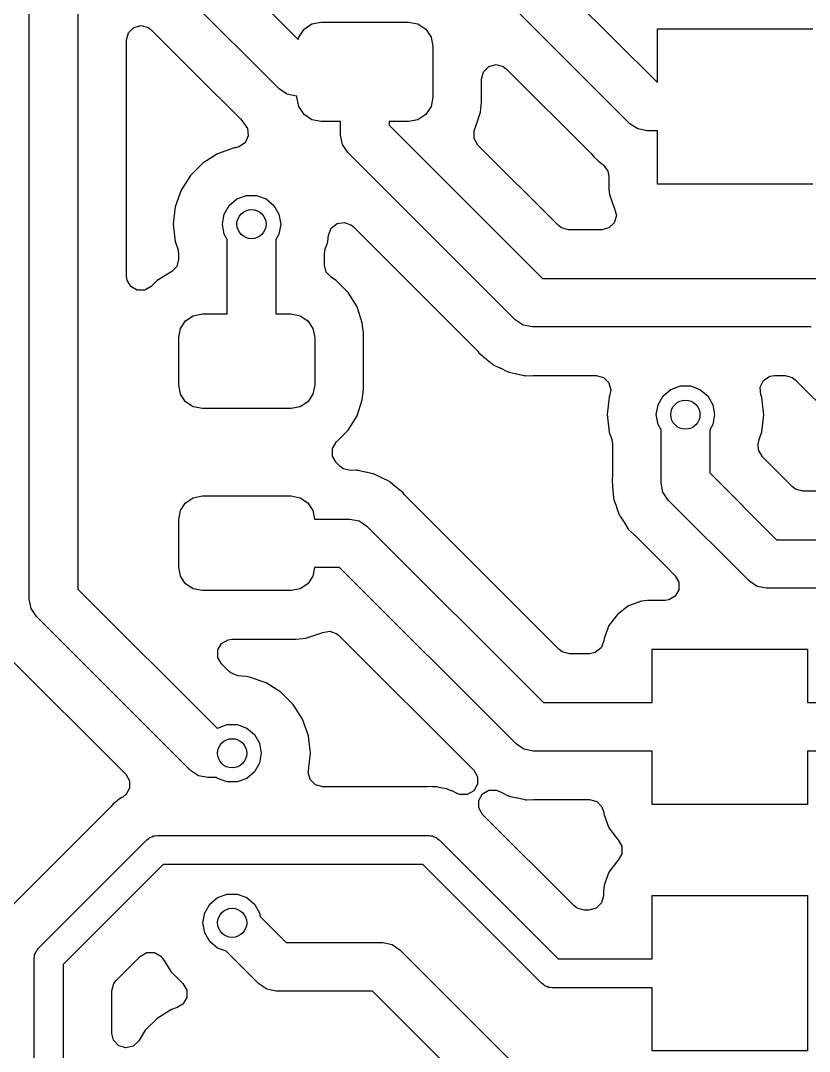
# Model space of a CAD drawing. Extents: x 44 to 146, y -87 to -25.
# Drawn here: x 108.42 to 116.54, y -46.32 to -35.7 of the extents above; entities that cross this region are included whole.
import ezdxf

# ---------------------------------------------------------------- set-up
doc = ezdxf.new("R2010")
doc.units = 0
doc.layers.add('BLACK', color=7, linetype='CONTINUOUS')

msp = doc.modelspace()

# ---------------------------------------------------------------- linework, layer by layer
at = {"layer": 'BLACK', "linetype": 'CONTINUOUS'}
for p, q in [((108.5128, -41.6628), (108.5128, -29.9872)), ((109.0128, -30.090754), (109.0128, -41.559246)), ((112.865077, -34.228723), (114.974354, -36.338)), ((114.694023, -36.764777), (112.655427, -34.726181)), ((110.486, -35.100846), (111.281293, -35.89614)), ((111.08532, -36.407273), (110.059223, -35.381177)), ((109.533262, -35.828285), (109.5878, -35.773747)), ((109.5878, -35.773747), (109.6623, -35.753785)), ((109.6623, -35.753785), (109.7368, -35.773747)), ((109.7368, -35.773747), (109.767658, -35.797425)), ((111.340223, -35.791223), (111.421329, -35.73703)), ((111.421329, -35.73703), (111.517, -35.718)), ((111.517, -35.718), (112.417, -35.718)), ((112.417, -35.718), (112.512671, -35.73703)), ((112.512671, -35.73703), (112.593777, -35.791223)), ((109.5133, -35.902785), (109.533262, -35.828285)), ((109.767658, -35.797425), (110.226976, -36.256744)), ((111.281293, -35.89614), (111.28603, -35.872329)), ((111.28603, -35.872329), (111.340223, -35.791223)), ((112.593777, -35.791223), (112.64797, -35.872329)), ((112.64797, -35.872329), (112.667, -35.968)), ((114.977, -36.338), (114.977, -35.788)), ((114.977, -35.788), (116.577, -35.788)), ((109.5133, -38.336954), (109.5133, -35.902785)), ((112.667, -35.968), (112.667, -36.493)), ((113.187461, -36.231285), (113.241998, -36.176747)), ((113.241998, -36.176747), (113.316498, -36.156784)), ((113.316498, -36.156784), (113.390998, -36.176746)), ((113.390998, -36.176746), (113.421858, -36.200425)), ((113.421858, -36.200425), (114.293781, -37.072348)), ((110.226976, -36.256744), (110.685082, -36.71485)), ((113.167499, -36.305782), (113.187461, -36.231285)), ((113.1675, -36.543009), (113.167499, -36.305782)), ((111.085323, -36.407277), (111.08532, -36.407273)), ((111.160942, -36.457804), (111.085323, -36.407277)), ((114.974354, -36.338), (114.977, -36.338)), ((111.166429, -36.46147), (111.160942, -36.457804)), ((111.2621, -36.480501), (111.166429, -36.46147)), ((111.262105, -36.4805), (111.2621, -36.480501)), ((111.267, -36.4805), (111.262105, -36.4805)), ((111.267, -36.493), (111.267, -36.4805)), ((111.28603, -36.588671), (111.267, -36.493)), ((112.667, -36.493), (112.64797, -36.588671)), ((111.340223, -36.669777), (111.28603, -36.588671)), ((112.64797, -36.588671), (112.593777, -36.669777)), ((113.156999, -36.645797), (113.1675, -36.543009)), ((110.685082, -36.71485), (110.699236, -36.731228)), ((110.699236, -36.731228), (110.71249, -36.74903)), ((111.421329, -36.72397), (111.340223, -36.669777)), ((111.517, -36.743), (111.421329, -36.72397)), ((112.512671, -36.72397), (112.417, -36.743)), ((112.593777, -36.669777), (112.512671, -36.72397)), ((113.101814, -36.812334), (113.156999, -36.645797)), ((110.71249, -36.74903), (110.714556, -36.750763)), ((110.714556, -36.750763), (110.715798, -36.752538)), ((110.715798, -36.752538), (110.718446, -36.755344)), ((110.718446, -36.755344), (110.718035, -36.755731)), ((110.718035, -36.755731), (110.758798, -36.813939)), ((110.758798, -36.813939), (110.765525, -36.890773)), ((111.717, -36.743), (111.517, -36.743)), ((111.717, -36.8846), (111.717, -36.743)), ((112.417, -36.743), (112.217, -36.743)), ((112.217, -36.743), (112.217, -36.781046)), ((112.217, -36.781046), (113.793953, -38.358)), ((113.090684, -36.841557), (113.099568, -36.817148)), ((113.090684, -36.918685), (113.090684, -36.841557)), ((113.099568, -36.817148), (113.101804, -36.812349)), ((113.101804, -36.812349), (113.101814, -36.812334)), ((114.775129, -36.81897), (114.694023, -36.764777)), ((114.8708, -36.838), (114.775129, -36.81897)), ((114.977, -36.838), (114.8708, -36.838)), ((114.977, -37.388), (114.977, -36.838)), ((110.765525, -36.890773), (110.732934, -36.960677)), ((111.73603, -36.980271), (111.717, -36.8846)), ((113.129248, -36.98548), (113.090684, -36.918685)), ((110.620747, -37.014631), (110.450477, -37.074211)), ((110.620752, -37.01463), (110.620747, -37.014631)), ((110.635476, -37.012971), (110.620752, -37.01463)), ((110.669757, -37.00492), (110.635476, -37.012971)), ((110.732934, -36.960677), (110.669757, -37.00492)), ((111.790223, -37.061377), (111.73603, -36.980271)), ((113.957626, -37.813859), (113.129248, -36.98548)), ((110.450477, -37.074211), (110.297738, -37.170184)), ((113.51362, -38.784773), (111.790223, -37.061377)), ((114.293781, -37.072348), (114.307938, -37.08873)), ((114.307938, -37.08873), (114.321187, -37.106527)), ((114.321187, -37.106527), (114.321189, -37.106529)), ((114.321189, -37.106529), (114.32119, -37.10653)), ((114.32119, -37.10653), (114.327044, -37.111442)), ((114.327044, -37.111442), (114.3583, -37.137669)), ((114.3583, -37.137669), (114.367883, -37.14645)), ((114.367883, -37.14645), (114.371023, -37.14959)), ((114.371023, -37.14959), (114.395049, -37.168587)), ((110.297738, -37.170184), (110.170184, -37.297738)), ((114.395049, -37.168587), (114.39841, -37.171325)), ((114.39841, -37.171325), (114.423275, -37.19219)), ((114.423275, -37.19219), (114.467514, -37.255368)), ((114.467514, -37.255368), (114.4765, -37.306329)), ((110.170184, -37.297738), (110.074211, -37.450477)), ((114.4765, -37.306329), (114.4765, -37.435863)), ((110.074211, -37.450477), (110.014631, -37.620747)), ((114.4765, -37.435863), (114.476502, -37.435888)), ((114.476502, -37.435888), (114.482908, -37.495478)), ((116.577, -37.388), (114.977, -37.388)), ((110.570187, -37.607164), (110.65, -37.540192)), ((110.65, -37.540192), (110.747906, -37.504558)), ((110.747906, -37.504558), (110.852094, -37.504558)), ((110.852094, -37.504558), (110.95, -37.540192)), ((110.95, -37.540192), (111.029813, -37.607164)), ((114.482908, -37.495478), (114.482909, -37.495484)), ((114.482909, -37.495484), (114.533203, -37.630329)), ((110.014631, -37.620747), (109.994435, -37.799998)), ((110.518092, -37.697394), (110.570187, -37.607164)), ((111.029813, -37.607164), (111.081908, -37.697394)), ((114.533203, -37.630329), (114.536895, -37.637091)), ((114.536895, -37.637091), (114.555079, -37.712045)), ((110.5, -37.8), (110.518092, -37.697394)), ((111.081908, -37.697394), (111.1, -37.8)), ((111.62092, -37.842011), (111.681221, -37.793922)), ((111.681221, -37.793922), (111.757488, -37.782427)), ((111.757488, -37.782427), (111.829284, -37.810605)), ((114.53335, -37.786049), (114.47753, -37.839274)), ((114.555079, -37.712045), (114.53335, -37.786049)), ((109.994435, -37.799998), (109.994435, -37.800001)), ((109.994435, -37.800001), (110.014631, -37.979253)), ((110.518092, -37.902606), (110.5, -37.8)), ((110.55, -37.957871), (110.518092, -37.902606)), ((111.081908, -37.902606), (111.05, -37.957871)), ((111.1, -37.8), (111.081908, -37.902606)), ((111.592742, -37.913806), (111.62092, -37.842011)), ((111.829284, -37.810605), (111.846158, -37.825125)), ((111.846158, -37.825125), (112.349218, -38.328185)), ((113.988485, -37.837538), (113.957626, -37.813859)), ((114.062985, -37.8575), (113.988485, -37.837538)), ((114.406121, -37.8575), (114.062985, -37.8575)), ((114.47753, -37.839274), (114.406121, -37.8575)), ((110.014631, -37.979253), (110.014632, -37.979256)), ((110.014632, -37.979256), (110.041139, -38.055009)), ((110.55, -38.725), (110.55, -37.957871)), ((111.05, -37.957871), (111.05, -38.725)), ((111.573357, -38.01358), (111.585368, -37.979255)), ((111.585368, -37.979255), (111.592742, -37.913806)), ((110.041139, -38.055009), (110.0495, -38.104219)), ((110.0495, -38.104219), (110.0495, -38.161805)), ((111.5505, -38.104219), (111.558861, -38.055009)), ((111.5505, -38.223487), (111.5505, -38.104219)), ((111.558861, -38.055009), (111.573357, -38.01358)), ((110.0495, -38.161805), (110.029538, -38.236305)), ((111.56835, -38.294202), (111.5505, -38.223487)), ((109.978722, -38.288621), (109.828999, -38.380972)), ((110.029538, -38.236305), (109.978722, -38.288621)), ((111.621277, -38.350302), (111.56835, -38.294202)), ((112.349218, -38.328185), (113.113381, -39.092348)), ((109.518377, -38.375518), (109.5133, -38.336954)), ((109.556941, -38.442313), (109.518377, -38.375518)), ((109.828997, -38.380974), (109.767656, -38.442314)), ((109.828999, -38.380972), (109.828997, -38.380973)), ((109.828997, -38.380973), (109.828997, -38.380974)), ((111.671003, -38.380974), (111.621277, -38.350302)), ((111.794026, -38.503997), (111.671003, -38.380974)), ((113.793953, -38.358), (116.6632, -38.358)), ((109.623736, -38.480877), (109.556941, -38.442313)), ((109.700864, -38.480877), (109.623736, -38.480877)), ((109.767656, -38.442314), (109.700864, -38.480877)), ((111.885362, -38.652075), (111.794026, -38.503997)), ((110.121393, -38.796393), (110.200471, -38.743554)), ((110.200471, -38.743554), (110.29375, -38.725)), ((110.29375, -38.725), (110.55, -38.725)), ((111.05, -38.725), (111.20625, -38.725)), ((111.20625, -38.725), (111.299529, -38.743554)), ((111.299529, -38.743554), (111.378607, -38.796393)), ((111.940087, -38.817225), (111.885362, -38.652075)), ((110.068554, -38.875471), (110.121393, -38.796393)), ((111.378607, -38.796393), (111.431446, -38.875471)), ((111.9505, -38.919152), (111.940087, -38.817225)), ((113.513623, -38.784777), (113.51362, -38.784773)), ((113.56399, -38.818431), (113.513623, -38.784777)), ((113.594729, -38.83897), (113.56399, -38.818431)), ((113.6904, -38.858001), (113.594729, -38.83897)), ((113.690405, -38.858), (113.6904, -38.858001)), ((116.559646, -38.858), (113.690405, -38.858)), ((110.05, -38.96875), (110.068554, -38.875471)), ((111.431446, -38.875471), (111.45, -38.96875)), ((111.9505, -39.505848), (111.9505, -38.919152)), ((110.05, -39.45625), (110.05, -38.96875)), ((111.45, -38.96875), (111.45, -39.45625)), ((113.113381, -39.092348), (113.127538, -39.10873)), ((113.127538, -39.10873), (113.140787, -39.126527)), ((113.140787, -39.126527), (113.140789, -39.126529)), ((113.140789, -39.126529), (113.1779, -39.157669)), ((113.1779, -39.157669), (113.187483, -39.16645)), ((113.187483, -39.16645), (113.190624, -39.169591)), ((113.190624, -39.169591), (113.214688, -39.188618)), ((113.214688, -39.188618), (113.217992, -39.19131)), ((113.217992, -39.19131), (113.223461, -39.195899)), ((113.223461, -39.195899), (113.275186, -39.239303)), ((113.275186, -39.239303), (113.282433, -39.244069)), ((113.282433, -39.244069), (113.282269, -39.244317)), ((113.282269, -39.244317), (113.286183, -39.24681)), ((113.286183, -39.24681), (113.28634, -39.246557)), ((113.28634, -39.246557), (113.293719, -39.251108)), ((113.293719, -39.251108), (113.293723, -39.251111)), ((113.293723, -39.251111), (113.361456, -39.282695)), ((113.361456, -39.282695), (113.365238, -39.284527)), ((113.365238, -39.284527), (113.431967, -39.31804)), ((113.431967, -39.31804), (113.440122, -39.321008)), ((113.440122, -39.321008), (113.440019, -39.321289)), ((113.440019, -39.321289), (113.444396, -39.32281)), ((113.444396, -39.32281), (113.44449, -39.322527)), ((113.44449, -39.322527), (113.452725, -39.325255)), ((113.452725, -39.325255), (113.452728, -39.325257)), ((113.452728, -39.325257), (113.45273, -39.325257)), ((113.45273, -39.325257), (113.452732, -39.325258)), ((113.452732, -39.325258), (113.467635, -39.328335)), ((113.467635, -39.328335), (113.525863, -39.340357)), ((113.525863, -39.340357), (113.52999, -39.341271)), ((113.52999, -39.341271), (113.602679, -39.3585)), ((113.602679, -39.3585), (113.602687, -39.3585)), ((113.602687, -39.3585), (113.611297, -39.359507)), ((113.611297, -39.359507), (113.611262, -39.359803)), ((113.611262, -39.359803), (113.615867, -39.360274)), ((113.615867, -39.360274), (113.615893, -39.359977)), ((113.615893, -39.359977), (113.624536, -39.360732)), ((113.624536, -39.360732), (113.624545, -39.360734)), ((113.624545, -39.360734), (113.696962, -39.358626)), ((113.696962, -39.358626), (113.699154, -39.358563)), ((113.699154, -39.358563), (113.703487, -39.3585)), ((113.703487, -39.3585), (114.348303, -39.3585)), ((114.348303, -39.3585), (114.422803, -39.378462)), ((114.422803, -39.378462), (114.477341, -39.433)), ((116.06916, -39.410308), (116.132887, -39.366861)), ((116.132887, -39.366861), (116.182097, -39.3585)), ((116.182097, -39.3585), (116.290614, -39.3585)), ((116.290614, -39.3585), (116.365114, -39.378462)), ((116.365114, -39.378462), (116.395973, -39.402141)), ((110.068554, -39.549529), (110.05, -39.45625)), ((111.45, -39.45625), (111.431446, -39.549529)), ((114.477341, -39.433), (114.497303, -39.5075)), ((115.1152, -39.502192), (115.213106, -39.466558)), ((115.213106, -39.466558), (115.317294, -39.466558)), ((115.317294, -39.466558), (115.4152, -39.502192)), ((116.035695, -39.479798), (116.06916, -39.410308)), ((116.041458, -39.55671), (116.035695, -39.479798)), ((116.395973, -39.402141), (116.888259, -39.894426)), ((110.121393, -39.628607), (110.068554, -39.549529)), ((111.431446, -39.549529), (111.378607, -39.628607)), ((111.940087, -39.607775), (111.9505, -39.505848)), ((114.479831, -39.582746), (114.459635, -39.761998)), ((114.479832, -39.582743), (114.479831, -39.582746)), ((114.488942, -39.55671), (114.479832, -39.582743)), ((114.497303, -39.5075), (114.488942, -39.55671)), ((114.983292, -39.659394), (115.035387, -39.569164)), ((115.035387, -39.569164), (115.1152, -39.502192)), ((115.4152, -39.502192), (115.495013, -39.569164)), ((115.495013, -39.569164), (115.547108, -39.659394)), ((116.050187, -39.581658), (116.041458, -39.55671)), ((116.050567, -39.582743), (116.050187, -39.581658)), ((116.050568, -39.582746), (116.050567, -39.582743)), ((116.068241, -39.739602), (116.050568, -39.582746)), ((110.200471, -39.681446), (110.121393, -39.628607)), ((110.29375, -39.7), (110.200471, -39.681446)), ((111.20625, -39.7), (110.29375, -39.7)), ((111.299529, -39.681446), (111.20625, -39.7)), ((111.378607, -39.628607), (111.299529, -39.681446)), ((111.885362, -39.772925), (111.940087, -39.607775)), ((114.9652, -39.762), (114.983292, -39.659394)), ((115.547108, -39.659394), (115.5652, -39.762)), ((111.794026, -39.921003), (111.885362, -39.772925)), ((114.459635, -39.761998), (114.459635, -39.762001)), ((114.459635, -39.762001), (114.479831, -39.941253)), ((114.983292, -39.864606), (114.9652, -39.762)), ((115.5652, -39.762), (115.547108, -39.864606)), ((116.050568, -39.941255), (116.070765, -39.762)), ((116.070765, -39.762), (116.068241, -39.739602)), ((111.671003, -40.044026), (111.794026, -39.921003)), ((115.0152, -39.919871), (114.983292, -39.864606)), ((115.0152, -40.4652), (115.0152, -39.919871)), ((115.547108, -39.864606), (115.5152, -39.919871)), ((115.5152, -39.919871), (115.5152, -40.361646)), ((114.479831, -39.941253), (114.479832, -39.941256)), ((114.479832, -39.941256), (114.506339, -40.017009)), ((114.506339, -40.017009), (114.5147, -40.066219)), ((116.0157, -40.066219), (116.024061, -40.017009)), ((116.024061, -40.017009), (116.038299, -39.976317)), ((116.038299, -39.976317), (116.050568, -39.941255)), ((111.631823, -40.111435), (111.670387, -40.04464)), ((111.631823, -40.188563), (111.631823, -40.111435)), ((111.670387, -40.04464), (111.670997, -40.044029)), ((111.670997, -40.044029), (111.671003, -40.044026)), ((114.5147, -40.066219), (114.5147, -40.399672)), ((116.0157, -40.092614), (116.0157, -40.066219)), ((116.020777, -40.131178), (116.0157, -40.092614)), ((116.059341, -40.197973), (116.020777, -40.131178)), ((111.670387, -40.255358), (111.631823, -40.188563)), ((116.367226, -40.505859), (116.059341, -40.197973)), ((111.70792, -40.292891), (111.670387, -40.255358)), ((111.742562, -40.318681), (111.70792, -40.292891)), ((111.817611, -40.336469), (111.742562, -40.318681)), ((111.876154, -40.334766), (111.817611, -40.336469)), ((111.876156, -40.334766), (111.876154, -40.334766)), ((111.876157, -40.334766), (111.876156, -40.334766)), ((111.884808, -40.335523), (111.876157, -40.334766)), ((111.884833, -40.335225), (111.884808, -40.335523)), ((111.889435, -40.335696), (111.884833, -40.335225)), ((111.889401, -40.335992), (111.889435, -40.335696)), ((111.898018, -40.336999), (111.889401, -40.335992)), ((111.970619, -40.354205), (111.898018, -40.336999)), ((111.974847, -40.355142), (111.970619, -40.354205)), ((112.047969, -40.370241), (111.974847, -40.355142)), ((112.056213, -40.372973), (112.047969, -40.370241)), ((112.056306, -40.37269), (112.056213, -40.372973)), ((112.060686, -40.374213), (112.056306, -40.37269)), ((112.060584, -40.374494), (112.060686, -40.374213)), ((112.068733, -40.37746), (112.060584, -40.374494)), ((112.135438, -40.41096), (112.068733, -40.37746)), ((112.139308, -40.412834), (112.135438, -40.41096)), ((112.153693, -40.419542), (112.139308, -40.412834)), ((112.206975, -40.444387), (112.153693, -40.419542)), ((112.214357, -40.448941), (112.206975, -40.444387)), ((112.214512, -40.448688), (112.214357, -40.448941)), ((112.218427, -40.451182), (112.214512, -40.448688)), ((112.218265, -40.45143), (112.218427, -40.451182)), ((112.225516, -40.456199), (112.218265, -40.45143)), ((114.513127, -40.421267), (114.509911, -40.443221)), ((114.509911, -40.443221), (114.514133, -40.491483)), ((114.5147, -40.399672), (114.513127, -40.421267)), ((115.5152, -40.361646), (116.203553, -41.05)), ((112.28268, -40.504166), (112.225516, -40.456199)), ((112.286042, -40.506905), (112.28268, -40.504166)), ((112.310077, -40.525909), (112.286042, -40.506905)), ((112.313222, -40.529054), (112.310077, -40.525909)), ((112.322805, -40.537835), (112.313222, -40.529054)), ((112.35991, -40.56897), (112.322805, -40.537835)), ((114.514133, -40.491483), (114.5147, -40.504468)), ((114.5147, -40.508909), (114.514699, -40.508909)), ((114.514699, -40.508909), (114.518255, -40.539331)), ((114.5147, -40.504468), (114.5147, -40.508909)), ((114.518255, -40.539331), (114.518695, -40.543638)), ((114.518695, -40.543638), (114.5252, -40.617998)), ((115.03423, -40.560871), (115.0152, -40.4652)), ((116.398085, -40.529538), (116.367226, -40.505859)), ((116.472585, -40.5495), (116.398085, -40.529538)), ((116.801848, -40.5495), (116.472585, -40.5495)), ((110.121393, -40.671393), (110.200471, -40.618554)), ((110.200471, -40.618554), (110.29375, -40.6)), ((110.29375, -40.6), (111.20625, -40.6)), ((111.20625, -40.6), (111.299529, -40.618554)), ((111.299529, -40.618554), (111.378607, -40.671393)), ((112.359914, -40.568974), (112.35991, -40.56897)), ((112.373156, -40.586762), (112.359914, -40.568974)), ((112.387314, -40.603146), (112.373156, -40.586762)), ((113.193848, -41.409681), (112.387314, -40.603146)), ((114.5252, -40.617998), (114.526954, -40.626488)), ((114.526954, -40.626488), (114.526665, -40.626547)), ((114.526665, -40.626547), (114.527671, -40.631088)), ((114.527671, -40.631088), (114.52796, -40.63102)), ((114.52796, -40.63102), (114.529959, -40.639458)), ((114.529959, -40.639458), (114.55548, -40.709577)), ((115.088423, -40.641977), (115.03423, -40.560871)), ((115.92322, -41.476773), (115.088423, -40.641977)), ((110.05, -40.84375), (110.068554, -40.750471)), ((110.068554, -40.750471), (110.121393, -40.671393)), ((111.378607, -40.671393), (111.431446, -40.750471)), ((111.431446, -40.750471), (111.448757, -40.8375)), ((114.55548, -40.709577), (114.556901, -40.713666)), ((114.556901, -40.713666), (114.580385, -40.784533)), ((110.05, -41.33125), (110.05, -40.84375)), ((111.448757, -40.8375), (111.8103, -40.8375)), ((111.8103, -40.8375), (111.905971, -40.85653)), ((111.905971, -40.85653), (111.987077, -40.910723)), ((114.580385, -40.784533), (114.584052, -40.792397)), ((114.584052, -40.792397), (114.583784, -40.792521)), ((114.583784, -40.792521), (114.585803, -40.796693)), ((114.585803, -40.796693), (114.586067, -40.796561)), ((114.586067, -40.796561), (114.589961, -40.804315)), ((114.589961, -40.804315), (114.630972, -40.866669)), ((114.630972, -40.866669), (114.6333, -40.870323)), ((114.6333, -40.870323), (114.67249, -40.933859)), ((111.987077, -40.910723), (113.803153, -42.7268)), ((114.67249, -40.933859), (114.677872, -40.940666)), ((114.677872, -40.940666), (114.677639, -40.940849)), ((114.677639, -40.940849), (114.680568, -40.944445)), ((114.680568, -40.944445), (114.680797, -40.944254)), ((114.680797, -40.944254), (114.686373, -40.950899)), ((114.686373, -40.950899), (114.740626, -41.002084)), ((114.740626, -41.002084), (114.743736, -41.005104)), ((114.743736, -41.005104), (115.066517, -41.327885)), ((116.203553, -41.05), (116.8777, -41.05)), ((110.068554, -41.424529), (110.05, -41.33125)), ((111.448757, -41.3375), (111.431446, -41.424529)), ((111.706746, -41.3375), (111.448757, -41.3375)), ((113.52282, -43.153573), (111.706746, -41.3375)), ((115.066517, -41.327885), (115.160574, -41.421941)), ((110.121393, -41.503607), (110.068554, -41.424529)), ((110.200471, -41.556446), (110.121393, -41.503607)), ((111.378607, -41.503607), (111.299529, -41.556446)), ((111.431446, -41.424529), (111.378607, -41.503607)), ((113.966826, -42.182659), (113.193848, -41.409681)), ((115.160574, -41.421941), (115.199138, -41.488736)), ((115.199138, -41.488736), (115.199138, -41.565864)), ((115.923223, -41.476777), (115.92322, -41.476773)), ((116.004329, -41.53097), (115.923223, -41.476777)), ((109.0128, -41.559246), (110.446599, -42.993045)), ((110.29375, -41.575), (110.200471, -41.556446)), ((111.20625, -41.575), (110.29375, -41.575)), ((111.299529, -41.556446), (111.20625, -41.575)), ((115.199138, -41.565864), (115.160574, -41.632659)), ((116.1, -41.55), (116.004329, -41.53097)), ((116.774146, -41.55), (116.1, -41.55)), ((108.53183, -41.758471), (108.5128, -41.6628)), ((114.814915, -41.682709), (114.68007, -41.733002)), ((114.814921, -41.682708), (114.814915, -41.682709)), ((114.874511, -41.676302), (114.814921, -41.682708)), ((114.874536, -41.6763), (114.874511, -41.676302)), ((115.055216, -41.6763), (114.874536, -41.6763)), ((115.093779, -41.671223), (115.055216, -41.6763)), ((115.160574, -41.632659), (115.093779, -41.671223)), ((108.586023, -41.839577), (108.53183, -41.758471)), ((114.564852, -41.819255), (114.478604, -41.934466)), ((114.564855, -41.819252), (114.564852, -41.819255)), ((114.680066, -41.733004), (114.564855, -41.819252)), ((114.68007, -41.733002), (114.680066, -41.733004)), ((110.173223, -43.426777), (108.586023, -41.839577)), ((114.478602, -41.93447), (114.428308, -42.069317)), ((114.478604, -41.934466), (114.478602, -41.93447)), ((111.357775, -42.065087), (111.522925, -42.010362)), ((111.522925, -42.010362), (111.52294, -42.010352)), ((111.52294, -42.010352), (111.529892, -42.007112)), ((111.529892, -42.007112), (111.605849, -41.993718)), ((111.605849, -41.993718), (111.678326, -42.020096)), ((111.678326, -42.020096), (111.698224, -42.036792)), ((111.698224, -42.036792), (113.086408, -43.424975)), ((110.452662, -42.185936), (110.491226, -42.119141)), ((110.491226, -42.119141), (110.558021, -42.080577)), ((110.558021, -42.080577), (110.596585, -42.0755)), ((110.596585, -42.0755), (111.255844, -42.0755)), ((111.255844, -42.0755), (111.255848, -42.0755)), ((111.255848, -42.0755), (111.357775, -42.065087)), ((114.425738, -42.093227), (114.397927, -42.165167)), ((114.428308, -42.069317), (114.425738, -42.093227)), ((108.241352, -42.20272), (109.504547, -43.465915)), ((110.452662, -42.263064), (110.452662, -42.185936)), ((113.997685, -42.206338), (113.966826, -42.182659)), ((114.072185, -42.2263), (113.997685, -42.206338)), ((114.277592, -42.2263), (114.072185, -42.2263)), ((114.337872, -42.213562), (114.277592, -42.2263)), ((114.397927, -42.165167), (114.337872, -42.213562)), ((114.9224, -42.7268), (114.9224, -42.1768)), ((114.9224, -42.1768), (116.5224, -42.1768)), ((116.5224, -42.1768), (116.5224, -42.7268)), ((110.491226, -42.329859), (110.452662, -42.263064)), ((110.569671, -42.408304), (110.491226, -42.329859)), ((110.58655, -42.422829), (110.569671, -42.408304)), ((110.658346, -42.451008), (110.58655, -42.422829)), ((110.741572, -42.460386), (110.658346, -42.451008)), ((110.779255, -42.464632), (110.741572, -42.460386)), ((110.949522, -42.524211), (110.779255, -42.464632)), ((111.102262, -42.620184), (110.949522, -42.524211)), ((111.229816, -42.747738), (111.102262, -42.620184)), ((111.325789, -42.900478), (111.229816, -42.747738)), ((113.803153, -42.7268), (114.9224, -42.7268)), ((116.5224, -42.7268), (116.7638, -42.7268)), ((110.446599, -42.993045), (110.45, -42.990192)), ((110.45, -42.990192), (110.547906, -42.954558)), ((110.547906, -42.954558), (110.652094, -42.954558)), ((110.652094, -42.954558), (110.75, -42.990192)), ((110.75, -42.990192), (110.829813, -43.057164)), ((111.385368, -43.070745), (111.325789, -42.900478)), ((110.829813, -43.057164), (110.881908, -43.147394)), ((111.392836, -43.137025), (111.385368, -43.070745)), ((110.881908, -43.147394), (110.9, -43.25)), ((111.405242, -43.247136), (111.392836, -43.137025)), ((113.522823, -43.153577), (113.52282, -43.153573)), ((113.58252, -43.193465), (113.522823, -43.153577)), ((113.603929, -43.20777), (113.58252, -43.193465)), ((113.6996, -43.226801), (113.603929, -43.20777)), ((110.9, -43.25), (110.881908, -43.352606)), ((111.385368, -43.429255), (111.405565, -43.25)), ((111.405565, -43.25), (111.405242, -43.247136)), ((113.699605, -43.2268), (113.6996, -43.226801)), ((114.9224, -43.2268), (113.699605, -43.2268)), ((114.9224, -43.7768), (114.9224, -43.2268)), ((116.660246, -43.2268), (116.5224, -43.2268)), ((116.5224, -43.2268), (116.5224, -43.7768)), ((110.881908, -43.352606), (110.829813, -43.442836)), ((113.086408, -43.424975), (113.124972, -43.49177)), ((109.504547, -43.465915), (109.543111, -43.53271)), ((110.254329, -43.48097), (110.173223, -43.426777)), ((110.35, -43.500001), (110.254329, -43.48097)), ((110.350005, -43.5), (110.35, -43.500001)), ((110.438311, -43.5), (110.350005, -43.5)), ((110.45, -43.509808), (110.438311, -43.5)), ((110.547906, -43.545442), (110.45, -43.509808)), ((110.75, -43.509808), (110.652094, -43.545442)), ((110.829813, -43.442836), (110.75, -43.509808)), ((111.384277, -43.4473), (111.385214, -43.430617)), ((111.404239, -43.5218), (111.384277, -43.4473)), ((111.385214, -43.430617), (111.385367, -43.429257)), ((111.385367, -43.429257), (111.385368, -43.429255)), ((111.458777, -43.576338), (111.404239, -43.5218)), ((113.124972, -43.49177), (113.124972, -43.568898)), ((109.543111, -43.609838), (109.504547, -43.676633)), ((109.543111, -43.53271), (109.543111, -43.609838)), ((110.652094, -43.545442), (110.547906, -43.545442)), ((111.533277, -43.5963), (111.458777, -43.576338)), ((112.585892, -43.5963), (111.533277, -43.5963)), ((112.599914, -43.595639), (112.585892, -43.5963)), ((112.612333, -43.594465), (112.599914, -43.595639)), ((112.644195, -43.591453), (112.612333, -43.594465)), ((112.644196, -43.591453), (112.644195, -43.591453)), ((112.663211, -43.594465), (112.644196, -43.591453)), ((112.686522, -43.5963), (112.663211, -43.594465)), ((112.705775, -43.5963), (112.686522, -43.5963)), ((112.705777, -43.5963), (112.705775, -43.5963)), ((112.732263, -43.6031), (112.705777, -43.5963)), ((112.748866, -43.607363), (112.732263, -43.6031)), ((112.762607, -43.610208), (112.748866, -43.607363)), ((112.806521, -43.617164), (112.762607, -43.610208)), ((112.806523, -43.617164), (112.806521, -43.617164)), ((112.806526, -43.617165), (112.806523, -43.617164)), ((112.824198, -43.624812), (112.806526, -43.617165)), ((112.846304, -43.63238), (112.824198, -43.624812)), ((112.859204, -43.635693), (112.846304, -43.63238)), ((112.864969, -43.637173), (112.859204, -43.635693)), ((112.864973, -43.637175), (112.864969, -43.637173)), ((112.903946, -43.658601), (112.864973, -43.637175)), ((113.086408, -43.635693), (113.019613, -43.674257)), ((113.124972, -43.568898), (113.086408, -43.635693)), ((113.176682, -43.669218), (113.243477, -43.630654)), ((113.243477, -43.630654), (113.320605, -43.630654)), ((113.320605, -43.630654), (113.34501, -43.639537)), ((109.414111, -43.742341), (109.396344, -43.757516)), ((109.427732, -43.728721), (109.414111, -43.742341)), ((109.427737, -43.728717), (109.427732, -43.728721)), ((109.466021, -43.706074), (109.427737, -43.728717)), ((109.477744, -43.698373), (109.466021, -43.706074)), ((109.486764, -43.69182), (109.477744, -43.698373)), ((109.504547, -43.676633), (109.486764, -43.69182)), ((112.916566, -43.664783), (112.903946, -43.658601)), ((112.921887, -43.667085), (112.916566, -43.664783)), ((112.942485, -43.674257), (112.921887, -43.667085)), ((113.019613, -43.674257), (112.942485, -43.674257)), ((113.138118, -43.736013), (113.176682, -43.669218)), ((113.138118, -43.813141), (113.138118, -43.736013)), ((113.34501, -43.639537), (113.370586, -43.651463)), ((113.370586, -43.651463), (113.374471, -43.653344)), ((113.374471, -43.653344), (113.441167, -43.68684)), ((113.441167, -43.68684), (113.441171, -43.686841)), ((113.441171, -43.686841), (113.449317, -43.689806)), ((113.449317, -43.689806), (113.449214, -43.690087)), ((113.449214, -43.690087), (113.453595, -43.69161)), ((113.453595, -43.69161), (113.453689, -43.691327)), ((113.453689, -43.691327), (113.461924, -43.694055)), ((113.461924, -43.694055), (113.461927, -43.694057)), ((113.461927, -43.694057), (113.461929, -43.694057)), ((113.461929, -43.694057), (113.461931, -43.694058)), ((113.461931, -43.694058), (113.48283, -43.698373)), ((113.48283, -43.698373), (113.535067, -43.709158)), ((113.535067, -43.709158), (113.539208, -43.710076)), ((113.539208, -43.710076), (113.611879, -43.7273)), ((113.611879, -43.7273), (113.611881, -43.7273)), ((113.611881, -43.7273), (113.611885, -43.727301)), ((113.611885, -43.727301), (113.620498, -43.728308)), ((113.620498, -43.728308), (113.620463, -43.728603)), ((113.620463, -43.728603), (113.625067, -43.729074)), ((113.625067, -43.729074), (113.625093, -43.728777)), ((113.625093, -43.728777), (113.633736, -43.729532)), ((113.633736, -43.729532), (113.633745, -43.729534)), ((113.633745, -43.729534), (113.706162, -43.727426)), ((113.706162, -43.727426), (113.708354, -43.727363)), ((113.708354, -43.727363), (113.712687, -43.7273)), ((113.712687, -43.7273), (114.277593, -43.7273)), ((114.277593, -43.7273), (114.352093, -43.747262)), ((109.342968, -43.813484), (108.334135, -44.822317)), ((109.352413, -43.803105), (109.342968, -43.813484)), ((109.380763, -43.768837), (109.352413, -43.803105)), ((109.396344, -43.757516), (109.380763, -43.768837)), ((113.176682, -43.879936), (113.138118, -43.813141)), ((114.352093, -43.747262), (114.406631, -43.8018)), ((114.406631, -43.8018), (114.425738, -43.860371)), ((116.5224, -43.7768), (114.9224, -43.7768)), ((114.119405, -44.822659), (113.176682, -43.879936)), ((114.425738, -43.860371), (114.426964, -43.871767)), ((114.426964, -43.871767), (114.428309, -43.884285)), ((114.428309, -43.884285), (114.478602, -44.019129)), ((114.478602, -44.019129), (114.478604, -44.019133)), ((114.478604, -44.019133), (114.564852, -44.134344)), ((108.605934, -45.258334), (109.723534, -44.140734)), ((109.723534, -44.140734), (109.740635, -44.13086)), ((109.740635, -44.13086), (109.7546, -44.116896)), ((109.7546, -44.116896), (109.773674, -44.111784)), ((109.773674, -44.111784), (109.790777, -44.101911)), ((109.790777, -44.101911), (109.810525, -44.101911)), ((109.810525, -44.101911), (109.8296, -44.0968)), ((109.8296, -44.0968), (112.6236, -44.0968)), ((112.6236, -44.0968), (112.642675, -44.101911)), ((112.642675, -44.101911), (112.662423, -44.101911)), ((112.662423, -44.101911), (112.679525, -44.111784)), ((112.679525, -44.111784), (112.6986, -44.116896)), ((112.6986, -44.116896), (112.712564, -44.13086)), ((112.712564, -44.13086), (112.729666, -44.140734)), ((112.729666, -44.140734), (113.955732, -45.3668)), ((114.564852, -44.134344), (114.571949, -44.141441)), ((114.571949, -44.141441), (114.610513, -44.208236)), ((114.610513, -44.208236), (114.610513, -44.285364)), ((114.564852, -44.359255), (114.478604, -44.474466)), ((114.571949, -44.352159), (114.564852, -44.359255)), ((114.610513, -44.285364), (114.571949, -44.352159)), ((109.891732, -44.3968), (108.862, -45.426532)), ((112.561468, -44.3968), (109.891732, -44.3968)), ((113.787534, -45.622866), (112.561468, -44.3968)), ((114.478602, -44.47447), (114.428308, -44.609317)), ((114.478604, -44.474466), (114.478602, -44.47447)), ((114.428308, -44.609317), (114.4219, -44.668914)), ((114.4219, -44.668914), (114.4219, -44.7173)), ((110.318092, -44.894194), (110.370187, -44.803964)), ((110.370187, -44.803964), (110.45, -44.736992)), ((110.45, -44.736992), (110.547906, -44.701358)), ((110.547906, -44.701358), (110.652094, -44.701358)), ((110.652094, -44.701358), (110.75, -44.736992)), ((110.75, -44.736992), (110.829813, -44.803964)), ((110.829813, -44.803964), (110.881908, -44.894194)), ((114.401938, -44.7918), (114.3474, -44.846338)), ((114.4219, -44.7173), (114.401938, -44.7918)), ((114.9224, -45.3668), (114.9224, -44.7168)), ((114.9224, -44.7168), (116.5224, -44.7168)), ((116.5224, -44.7168), (116.5224, -46.3168)), ((110.3, -44.9968), (110.318092, -44.894194)), ((110.881908, -44.894194), (110.888535, -44.931781)), ((114.150264, -44.846338), (114.119405, -44.822659)), ((114.224764, -44.8663), (114.150264, -44.846338)), ((114.2729, -44.8663), (114.224764, -44.8663)), ((114.3474, -44.846338), (114.2729, -44.8663)), ((110.318092, -45.099406), (110.3, -44.9968)), ((110.888535, -44.931781), (111.156753, -45.2)), ((110.370187, -45.189636), (110.318092, -45.099406)), ((110.45, -45.256608), (110.370187, -45.189636)), ((111.156753, -45.2), (112.15, -45.2)), ((112.15, -45.2), (112.245671, -45.21903)), ((112.245671, -45.21903), (112.326777, -45.273223)), ((108.567111, -45.325577), (108.576984, -45.308474)), ((108.567111, -45.345325), (108.567111, -45.325577)), ((108.576984, -45.308474), (108.582096, -45.2894)), ((108.582096, -45.2894), (108.59606, -45.275435)), ((108.59606, -45.275435), (108.605934, -45.258334)), ((109.655588, -45.340757), (109.72238, -45.302195)), ((109.72238, -45.302195), (109.799508, -45.302195)), ((109.799508, -45.302195), (109.866303, -45.340759)), ((110.538444, -45.288798), (110.45, -45.256608)), ((110.87642, -45.626773), (110.538444, -45.288798)), ((112.326777, -45.273223), (114.860354, -47.8068)), ((108.562, -45.3644), (108.567111, -45.345325)), ((108.562, -48.350268), (108.562, -45.3644)), ((108.862, -45.426532), (108.862, -48.4124)), ((109.406138, -45.590207), (109.655588, -45.340757)), ((109.866303, -45.340759), (109.887106, -45.366845)), ((109.887106, -45.366845), (109.903337, -45.392676)), ((109.903337, -45.392676), (109.970184, -45.499062)), ((113.955732, -45.3668), (114.9224, -45.3668)), ((109.970184, -45.499062), (109.970185, -45.499063)), ((109.970185, -45.499063), (110.094451, -45.623329)), ((109.3625, -45.695563), (109.382462, -45.621063)), ((109.382462, -45.621063), (109.406138, -45.590207)), ((110.094451, -45.623329), (110.133015, -45.690124)), ((110.876423, -45.626777), (110.87642, -45.626773)), ((110.936322, -45.6668), (110.876423, -45.626777)), ((113.804635, -45.632739), (113.787534, -45.622866)), ((113.8186, -45.646704), (113.804635, -45.632739)), ((113.837674, -45.651815), (113.8186, -45.646704)), ((113.854777, -45.661689), (113.837674, -45.651815)), ((109.3625, -46.135465), (109.3625, -45.695563)), ((110.133015, -45.690124), (110.133015, -45.767252)), ((110.957529, -45.68097), (110.936322, -45.6668)), ((111.0532, -45.700001), (110.957529, -45.68097)), ((111.053205, -45.7), (111.0532, -45.700001)), ((112.046446, -45.7), (111.053205, -45.7)), ((114.580023, -48.233577), (112.046446, -45.7)), ((113.874525, -45.661689), (113.854777, -45.661689)), ((113.8936, -45.6668), (113.874525, -45.661689)), ((114.9224, -45.6668), (113.8936, -45.6668)), ((114.9224, -46.3168), (114.9224, -45.6668)), ((110.094451, -45.834047), (110.035961, -45.870124)), ((110.133015, -45.767252), (110.094451, -45.834047)), ((109.977074, -45.889638), (109.828998, -45.980973)), ((109.97708, -45.889635), (109.977074, -45.889638)), ((110.035961, -45.870124), (109.97708, -45.889635)), ((109.828998, -45.980973), (109.705972, -46.103999)), ((109.38035, -46.20618), (109.3625, -46.135465)), ((109.705972, -46.103999), (109.638316, -46.213687)), ((109.433278, -46.262281), (109.38035, -46.20618)), ((109.507166, -46.284402), (109.433278, -46.262281)), ((109.582215, -46.266615), (109.507166, -46.284402)), ((109.638316, -46.213687), (109.582215, -46.266615)), ((116.5224, -46.3168), (114.9224, -46.3168))]:
    msp.add_line(p, q, dxfattribs=at)
at = {"layer": 'BLACK'}
for centre in [(110.8, -37.8), (115.2652, -39.762), (110.6, -43.25), (110.6, -44.9968)]:
    msp.add_circle(centre, 0.15, dxfattribs=at)

doc.saveas('drawing.dxf')
